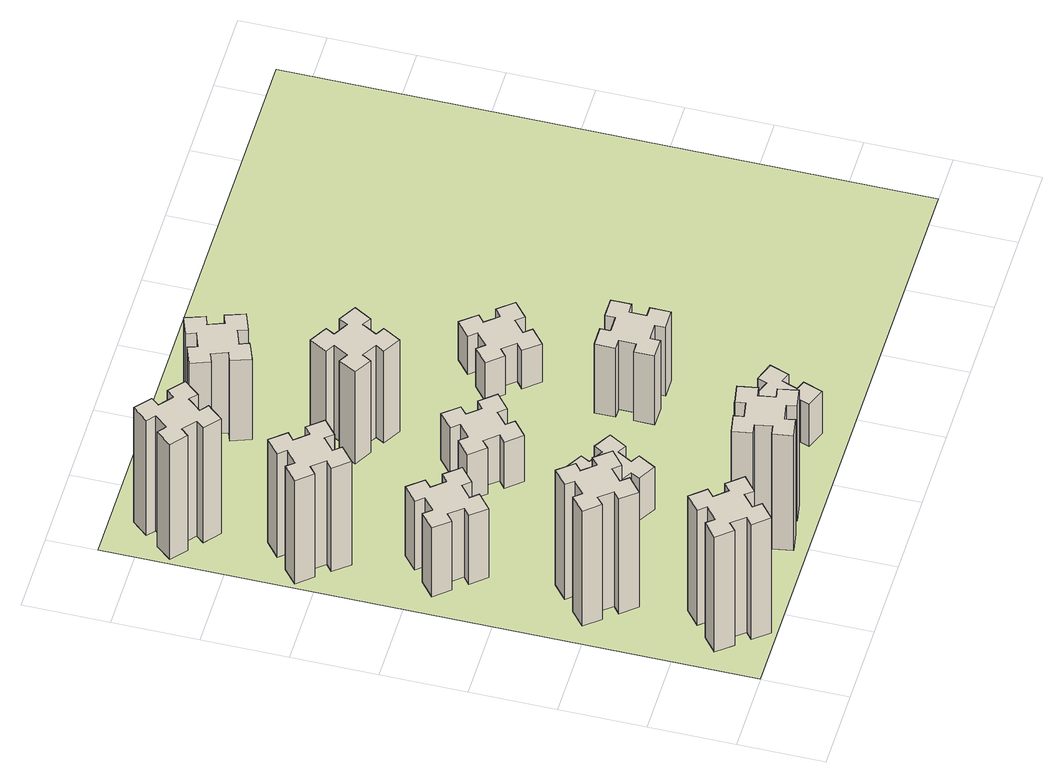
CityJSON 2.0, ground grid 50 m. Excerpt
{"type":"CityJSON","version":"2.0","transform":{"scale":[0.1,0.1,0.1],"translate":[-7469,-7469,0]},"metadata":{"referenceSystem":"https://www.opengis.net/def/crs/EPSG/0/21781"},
"CityObjects":{
"building1":{"type":"Building","attributes":{"class":"1000","function":"1000","usage":"1000","yearOfConstruction":2016,"roofType":"1000","measuredHeight":90,"storeysAboveGround":30,"storeysBelowGround":0},"geometry":[{"type":"Solid","lod":"1","boundaries":[[[[0,1,2,3,4,5,6,7,8,9,10,11,12,13,14,15,16,17,18,19]],[[17,16,20,21]],[[16,15,22,20]],[[15,14,23,22]],[[14,13,24,23]],[[13,12,25,24]],[[12,11,26,25]],[[11,10,27,26]],[[10,9,28,27]],[[9,8,29,28]],[[8,7,30,29]],[[7,6,31,30]],[[6,5,32,31]],[[5,4,33,32]],[[4,3,34,33]],[[3,2,35,34]],[[2,1,36,35]],[[1,0,37,36]],[[0,19,38,37]],[[19,18,39,38]],[[18,17,21,39]],[[24,25,26,27,28,29,30,31,32,33,34,35,36,37,38,39,21,20,22,23]]]]}]},
"building2":{"type":"Building","attributes":{"class":"1000","function":"1000","usage":"1000","yearOfConstruction":2016,"roofType":"1000","measuredHeight":90,"storeysAboveGround":30,"storeysBelowGround":0},"geometry":[{"type":"Solid","lod":"1","boundaries":[[[[40,41,42,43,44,45,46,47,48,49,50,51,52,53,54,55,56,57,58,59]],[[57,56,60,61]],[[56,55,62,60]],[[55,54,63,62]],[[54,53,64,63]],[[53,52,65,64]],[[52,51,66,65]],[[51,50,67,66]],[[50,49,68,67]],[[49,48,69,68]],[[48,47,70,69]],[[47,46,71,70]],[[46,45,72,71]],[[45,44,73,72]],[[44,43,74,73]],[[43,42,75,74]],[[42,41,76,75]],[[41,40,77,76]],[[40,59,78,77]],[[59,58,79,78]],[[58,57,61,79]],[[64,65,66,67,68,69,70,71,72,73,74,75,76,77,78,79,61,60,62,63]]]]}]},
"building3":{"type":"Building","attributes":{"class":"1000","function":"1000","usage":"1000","yearOfConstruction":2016,"roofType":"1000","measuredHeight":54,"storeysAboveGround":30,"storeysBelowGround":0},"geometry":[{"type":"Solid","lod":"1","boundaries":[[[[80,81,82,83,84,85,86,87,88,89,90,91,92,93,94,95,96,97,98,99]],[[97,96,100,101]],[[96,95,102,100]],[[95,94,103,102]],[[94,93,104,103]],[[93,92,105,104]],[[92,91,106,105]],[[91,90,107,106]],[[90,89,108,107]],[[89,88,109,108]],[[88,87,110,109]],[[87,86,111,110]],[[86,85,112,111]],[[85,84,113,112]],[[84,83,114,113]],[[83,82,115,114]],[[82,81,116,115]],[[81,80,117,116]],[[80,99,118,117]],[[99,98,119,118]],[[98,97,101,119]],[[104,105,106,107,108,109,110,111,112,113,114,115,116,117,118,119,101,100,102,103]]]]}]},
"building4":{"type":"Building","attributes":{"class":"1000","function":"1000","usage":"1000","yearOfConstruction":2016,"roofType":"1000","measuredHeight":81,"storeysAboveGround":30,"storeysBelowGround":0},"geometry":[{"type":"Solid","lod":"1","boundaries":[[[[120,121,122,123,124,125,126,127,128,129,130,131,132,133,134,135,136,137,138,139]],[[137,136,140,141]],[[136,135,142,140]],[[135,134,143,142]],[[134,133,144,143]],[[133,132,145,144]],[[132,131,146,145]],[[131,130,147,146]],[[130,129,148,147]],[[129,128,149,148]],[[128,127,150,149]],[[127,126,151,150]],[[126,125,152,151]],[[125,124,153,152]],[[124,123,154,153]],[[123,122,155,154]],[[122,121,156,155]],[[121,120,157,156]],[[120,139,158,157]],[[139,138,159,158]],[[138,137,141,159]],[[144,145,146,147,148,149,150,151,152,153,154,155,156,157,158,159,141,140,142,143]]]]}]},
"building5":{"type":"Building","attributes":{"class":"1000","function":"1000","usage":"1000","yearOfConstruction":2016,"roofType":"1000","measuredHeight":90,"storeysAboveGround":30,"storeysBelowGround":0},"geometry":[{"type":"Solid","lod":"1","boundaries":[[[[160,161,162,163,164,165,166,167,168,169,170,171,172,173,174,175,176,177,178,179]],[[177,176,180,181]],[[176,175,182,180]],[[175,174,183,182]],[[174,173,184,183]],[[173,172,185,184]],[[172,171,186,185]],[[171,170,187,186]],[[170,169,188,187]],[[169,168,189,188]],[[168,167,190,189]],[[167,166,191,190]],[[166,165,192,191]],[[165,164,193,192]],[[164,163,194,193]],[[163,162,195,194]],[[162,161,196,195]],[[161,160,197,196]],[[160,179,198,197]],[[179,178,199,198]],[[178,177,181,199]],[[184,185,186,187,188,189,190,191,192,193,194,195,196,197,198,199,181,180,182,183]]]]}]},
"building6":{"type":"Building","attributes":{"class":"1000","function":"1000","usage":"1000","yearOfConstruction":2016,"roofType":"1000","measuredHeight":90,"storeysAboveGround":30,"storeysBelowGround":0},"geometry":[{"type":"Solid","lod":"1","boundaries":[[[[200,201,202,203,204,205,206,207,208,209,210,211,212,213,214,215,216,217,218,219]],[[217,216,220,221]],[[216,215,222,220]],[[215,214,223,222]],[[214,213,224,223]],[[213,212,225,224]],[[212,211,226,225]],[[211,210,227,226]],[[210,209,228,227]],[[209,208,229,228]],[[208,207,230,229]],[[207,206,231,230]],[[206,205,232,231]],[[205,204,233,232]],[[204,203,234,233]],[[203,202,235,234]],[[202,201,236,235]],[[201,200,237,236]],[[200,219,238,237]],[[219,218,239,238]],[[218,217,221,239]],[[224,225,226,227,228,229,230,231,232,233,234,235,236,237,238,239,221,220,222,223]]]]}]},
"building7":{"type":"Building","attributes":{"class":"1000","function":"1000","usage":"1000","yearOfConstruction":2016,"roofType":"1000","measuredHeight":33,"storeysAboveGround":30,"storeysBelowGround":0},"geometry":[{"type":"Solid","lod":"1","boundaries":[[[[240,241,242,243,244,245,246,247,248,249,250,251,252,253,254,255,256,257,258,259]],[[257,256,260,261]],[[256,255,262,260]],[[255,254,263,262]],[[254,253,264,263]],[[253,252,265,264]],[[252,251,266,265]],[[251,250,267,266]],[[250,249,268,267]],[[249,248,269,268]],[[248,247,270,269]],[[247,246,271,270]],[[246,245,272,271]],[[245,244,273,272]],[[244,243,274,273]],[[243,242,275,274]],[[242,241,276,275]],[[241,240,277,276]],[[240,259,278,277]],[[259,258,279,278]],[[258,257,261,279]],[[264,265,266,267,268,269,270,271,272,273,274,275,276,277,278,279,261,260,262,263]]]]}]},
"building8":{"type":"Building","attributes":{"class":"1000","function":"1000","usage":"1000","yearOfConstruction":2016,"roofType":"1000","measuredHeight":36,"storeysAboveGround":30,"storeysBelowGround":0},"geometry":[{"type":"Solid","lod":"1","boundaries":[[[[280,281,282,283,284,285,286,287,288,289,290,291,292,293,294,295,296,297,298,299]],[[297,296,300,301]],[[296,295,302,300]],[[295,294,303,302]],[[294,293,304,303]],[[293,292,305,304]],[[292,291,306,305]],[[291,290,307,306]],[[290,289,308,307]],[[289,288,309,308]],[[288,287,310,309]],[[287,286,311,310]],[[286,285,312,311]],[[285,284,313,312]],[[284,283,314,313]],[[283,282,315,314]],[[282,281,316,315]],[[281,280,317,316]],[[280,299,318,317]],[[299,298,319,318]],[[298,297,301,319]],[[304,305,306,307,308,309,310,311,312,313,314,315,316,317,318,319,301,300,302,303]]]]}]},
"building9":{"type":"Building","attributes":{"class":"1000","function":"1000","usage":"1000","yearOfConstruction":2016,"roofType":"1000","measuredHeight":33,"storeysAboveGround":30,"storeysBelowGround":0},"geometry":[{"type":"Solid","lod":"1","boundaries":[[[[320,321,322,323,324,325,326,327,328,329,330,331,332,333,334,335,336,337,338,339]],[[337,336,340,341]],[[336,335,342,340]],[[335,334,343,342]],[[334,333,344,343]],[[333,332,345,344]],[[332,331,346,345]],[[331,330,347,346]],[[330,329,348,347]],[[329,328,349,348]],[[328,327,350,349]],[[327,326,351,350]],[[326,325,352,351]],[[325,324,353,352]],[[324,323,354,353]],[[323,322,355,354]],[[322,321,356,355]],[[321,320,357,356]],[[320,339,358,357]],[[339,338,359,358]],[[338,337,341,359]],[[344,345,346,347,348,349,350,351,352,353,354,355,356,357,358,359,341,340,342,343]]]]}]},
"building10":{"type":"Building","attributes":{"class":"1000","function":"1000","usage":"1000","yearOfConstruction":2016,"roofType":"1000","measuredHeight":72,"storeysAboveGround":30,"storeysBelowGround":0},"geometry":[{"type":"Solid","lod":"1","boundaries":[[[[360,361,362,363,364,365,366,367,368,369,370,371,372,373,374,375,376,377,378,379]],[[377,376,380,381]],[[376,375,382,380]],[[375,374,383,382]],[[374,373,384,383]],[[373,372,385,384]],[[372,371,386,385]],[[371,370,387,386]],[[370,369,388,387]],[[369,368,389,388]],[[368,367,390,389]],[[367,366,391,390]],[[366,365,392,391]],[[365,364,393,392]],[[364,363,394,393]],[[363,362,395,394]],[[362,361,396,395]],[[361,360,397,396]],[[360,379,398,397]],[[379,378,399,398]],[[378,377,381,399]],[[384,385,386,387,388,389,390,391,392,393,394,395,396,397,398,399,381,380,382,383]]]]}]},
"building11":{"type":"Building","attributes":{"class":"1000","function":"1000","usage":"1000","yearOfConstruction":2016,"roofType":"1000","measuredHeight":63,"storeysAboveGround":30,"storeysBelowGround":0},"geometry":[{"type":"Solid","lod":"1","boundaries":[[[[400,401,402,403,404,405,406,407,408,409,410,411,412,413,414,415,416,417,418,419]],[[417,416,420,421]],[[416,415,422,420]],[[415,414,423,422]],[[414,413,424,423]],[[413,412,425,424]],[[412,411,426,425]],[[411,410,427,426]],[[410,409,428,427]],[[409,408,429,428]],[[408,407,430,429]],[[407,406,431,430]],[[406,405,432,431]],[[405,404,433,432]],[[404,403,434,433]],[[403,402,435,434]],[[402,401,436,435]],[[401,400,437,436]],[[400,419,438,437]],[[419,418,439,438]],[[418,417,421,439]],[[424,425,426,427,428,429,430,431,432,433,434,435,436,437,438,439,421,420,422,423]]]]}]},
"building12":{"type":"Building","attributes":{"class":"1000","function":"1000","usage":"1000","yearOfConstruction":2016,"roofType":"1000","measuredHeight":54,"storeysAboveGround":30,"storeysBelowGround":0},"geometry":[{"type":"Solid","lod":"1","boundaries":[[[[440,441,442,443,444,445,446,447,448,449,450,451,452,453,454,455,456,457,458,459]],[[457,456,460,461]],[[456,455,462,460]],[[455,454,463,462]],[[454,453,464,463]],[[453,452,465,464]],[[452,451,466,465]],[[451,450,467,466]],[[450,449,468,467]],[[449,448,469,468]],[[448,447,470,469]],[[447,446,471,470]],[[446,445,472,471]],[[445,444,473,472]],[[444,443,474,473]],[[443,442,475,474]],[[442,441,476,475]],[[441,440,477,476]],[[440,459,478,477]],[[459,458,479,478]],[[458,457,461,479]],[[464,465,466,467,468,469,470,471,472,473,474,475,476,477,478,479,461,460,462,463]]]]}]},
"building13":{"type":"Building","attributes":{"class":"1000","function":"1000","usage":"1000","yearOfConstruction":2016,"roofType":"1000","measuredHeight":30,"storeysAboveGround":30,"storeysBelowGround":0},"geometry":[{"type":"Solid","lod":"1","boundaries":[[[[480,481,482,483,484,485,486,487,488,489,490,491,492,493,494,495,496,497,498,499]],[[497,496,500,501]],[[496,495,502,500]],[[495,494,503,502]],[[494,493,504,503]],[[493,492,505,504]],[[492,491,506,505]],[[491,490,507,506]],[[490,489,508,507]],[[489,488,509,508]],[[488,487,510,509]],[[487,486,511,510]],[[486,485,512,511]],[[485,484,513,512]],[[484,483,514,513]],[[483,482,515,514]],[[482,481,516,515]],[[481,480,517,516]],[[480,499,518,517]],[[499,498,519,518]],[[498,497,501,519]],[[504,505,506,507,508,509,510,511,512,513,514,515,516,517,518,519,501,500,502,503]]]]}]},
"landuse1":{"type":"LandUse","attributes":{"name":"plot1","function":"1010"},"geometry":[{"type":"MultiSurface","lod":"1","boundaries":[[[520,521,522,523]]]}]}
},
"vertices":[
[492,308,0],[427,384,0],[473,423,0],[396,515,0],[304,438,0],[343,392,0],[266,327,0],[228,373,0],[136,296,0],[213,204,0],[259,243,0],[323,166,0],[277,128,0],[354,36,0],[446,113,0],[408,159,0],[484,223,0],[523,177,0],[615,254,0],[538,346,0],[484,223,900],[523,177,900],[408,159,900],[446,113,900],[354,36,900],[277,128,900],[323,166,900],[259,243,900],[213,204,900],[136,296,900],[228,373,900],[266,327,900],[343,392,900],[304,438,900],[396,515,900],[473,423,900],[427,384,900],[492,308,900],[538,346,900],[615,254,900],
[492,1048,0],[427,1124,0],[473,1163,0],[396,1255,0],[304,1178,0],[343,1132,0],[266,1067,0],[228,1113,0],[136,1036,0],[213,944,0],[259,983,0],[323,906,0],[277,868,0],[354,776,0],[446,853,0],[408,899,0],[484,963,0],[523,917,0],[615,994,0],[538,1086,0],[484,963,900],[523,917,900],[408,899,900],[446,853,900],[354,776,900],[277,868,900],[323,906,900],[259,983,900],[213,944,900],[136,1036,900],[228,1113,900],[266,1067,900],[343,1132,900],[304,1178,900],[396,1255,900],[473,1163,900],[427,1124,900],[492,1048,900],[538,1086,900],[615,994,900],
[492,1888,0],[427,1964,0],[473,2003,0],[396,2095,0],[304,2018,0],[343,1972,0],[266,1907,0],[228,1953,0],[136,1876,0],[213,1784,0],[259,1823,0],[323,1746,0],[277,1708,0],[354,1616,0],[446,1693,0],[408,1739,0],[484,1803,0],[523,1757,0],[615,1834,0],[538,1926,0],[484,1803,540],[523,1757,540],[408,1739,540],[446,1693,540],[354,1616,540],[277,1708,540],[323,1746,540],[259,1823,540],[213,1784,540],[136,1876,540],[228,1953,540],[266,1907,540],[343,1972,540],[304,2018,540],[396,2095,540],[473,2003,540],[427,1964,540],[492,1888,540],[538,1926,540],[615,1834,540],
[243,2712,0],[166,2647,0],[128,2693,0],[36,2616,0],[113,2524,0],[159,2563,0],[223,2486,0],[177,2448,0],[254,2356,0],[346,2433,0],[308,2479,0],[384,2543,0],[423,2497,0],[515,2574,0],[438,2666,0],[392,2628,0],[327,2704,0],[373,2743,0],[296,2835,0],[204,2758,0],[327,2704,810],[373,2743,810],[392,2628,810],[438,2666,810],[515,2574,810],[423,2497,810],[384,2543,810],[308,2479,810],[346,2433,810],[254,2356,810],[177,2448,810],[223,2486,810],[159,2563,810],[113,2524,810],[36,2616,810],[128,2693,810],[166,2647,810],[243,2712,810],[204,2758,810],[296,2835,810],
[1085,158,0],[1184,176,0],[1194,117,0],[1312,137,0],[1291,256,0],[1232,245,0],[1215,344,0],[1274,354,0],[1253,472,0],[1135,451,0],[1145,392,0],[1047,375,0],[1037,434,0],[918,413,0],[939,295,0],[998,305,0],[1016,207,0],[957,197,0],[977,78,0],[1096,99,0],[1016,207,900],[957,197,900],[998,305,900],[939,295,900],[918,413,900],[1037,434,900],[1047,375,900],[1145,392,900],[1135,451,900],[1253,472,900],[1274,354,900],[1215,344,900],[1232,245,900],[1291,256,900],[1312,137,900],[1194,117,900],[1184,176,900],[1085,158,900],[1096,99,900],[977,78,900],
[384,3387,0],[308,3452,0],[346,3498,0],[254,3575,0],[177,3483,0],[223,3444,0],[159,3368,0],[113,3406,0],[36,3314,0],[128,3237,0],[166,3283,0],[243,3219,0],[204,3173,0],[296,3096,0],[373,3188,0],[327,3226,0],[392,3303,0],[438,3264,0],[515,3356,0],[423,3433,0],[392,3303,900],[438,3264,900],[327,3226,900],[373,3188,900],[296,3096,900],[204,3173,900],[243,3219,900],[166,3283,900],[128,3237,900],[36,3314,900],[113,3406,900],[159,3368,900],[223,3444,900],[177,3483,900],[254,3575,900],[346,3498,900],[308,3452,900],[384,3387,900],[423,3433,900],[515,3356,900],
[1086,1017,0],[1136,1104,0],[1188,1074,0],[1248,1178,0],[1144,1238,0],[1114,1186,0],[1027,1236,0],[1057,1288,0],[953,1348,0],[893,1244,0],[945,1214,0],[895,1127,0],[843,1157,0],[783,1053,0],[887,993,0],[917,1045,0],[1004,995,0],[974,943,0],[1078,883,0],[1138,987,0],[1004,995,330],[974,943,330],[917,1045,330],[887,993,330],[783,1053,330],[843,1157,330],[895,1127,330],[945,1214,330],[893,1244,330],[953,1348,330],[1057,1288,330],[1027,1236,330],[1114,1186,330],[1144,1238,330],[1248,1178,330],[1188,1074,330],[1136,1104,330],[1086,1017,330],[1138,987,330],[1078,883,330],
[1083,1972,0],[1006,1907,0],[968,1953,0],[876,1876,0],[953,1784,0],[999,1823,0],[1063,1746,0],[1017,1708,0],[1094,1616,0],[1186,1693,0],[1148,1739,0],[1224,1803,0],[1263,1757,0],[1355,1834,0],[1278,1926,0],[1232,1888,0],[1167,1964,0],[1213,2003,0],[1136,2095,0],[1044,2018,0],[1167,1964,360],[1213,2003,360],[1232,1888,360],[1278,1926,360],[1355,1834,360],[1263,1757,360],[1224,1803,360],[1148,1739,360],[1186,1693,360],[1094,1616,360],[1017,1708,360],[1063,1746,360],[999,1823,360],[953,1784,360],[876,1876,360],[968,1953,360],[1006,1907,360],[1083,1972,360],[1044,2018,360],[1136,2095,360],
[1669,460,0],[1635,366,0],[1579,387,0],[1537,274,0],[1650,233,0],[1671,289,0],[1765,255,0],[1744,199,0],[1857,157,0],[1898,270,0],[1842,291,0],[1876,385,0],[1932,364,0],[1973,477,0],[1860,518,0],[1840,462,0],[1746,496,0],[1767,552,0],[1654,593,0],[1613,480,0],[1746,496,330],[1767,552,330],[1840,462,330],[1860,518,330],[1973,477,330],[1932,364,330],[1876,385,330],[1842,291,330],[1898,270,330],[1857,157,330],[1744,199,330],[1765,255,330],[1671,289,330],[1650,233,330],[1537,274,330],[1579,387,330],[1635,366,330],[1669,460,330],[1613,480,330],[1654,593,330],
[1314,2666,0],[1227,2716,0],[1257,2768,0],[1153,2828,0],[1093,2724,0],[1145,2694,0],[1095,2607,0],[1043,2637,0],[983,2533,0],[1087,2473,0],[1117,2525,0],[1204,2475,0],[1174,2423,0],[1278,2363,0],[1338,2467,0],[1286,2497,0],[1336,2584,0],[1388,2554,0],[1448,2658,0],[1344,2718,0],[1336,2584,720],[1388,2554,720],[1286,2497,720],[1338,2467,720],[1278,2363,720],[1174,2423,720],[1204,2475,720],[1117,2525,720],[1087,2473,720],[983,2533,720],[1043,2637,720],[1095,2607,720],[1145,2694,720],[1093,2724,720],[1153,2828,720],[1257,2768,720],[1227,2716,720],[1314,2666,720],[1344,2718,720],[1448,2658,720],
[1125,3456,0],[1031,3422,0],[1010,3478,0],[897,3437,0],[939,3324,0],[995,3345,0],[1029,3251,0],[973,3230,0],[1014,3117,0],[1127,3159,0],[1106,3215,0],[1200,3249,0],[1220,3193,0],[1333,3234,0],[1292,3347,0],[1236,3326,0],[1202,3420,0],[1258,3440,0],[1217,3553,0],[1104,3512,0],[1202,3420,630],[1258,3440,630],[1236,3326,630],[1292,3347,630],[1333,3234,630],[1220,3193,630],[1200,3249,630],[1106,3215,630],[1127,3159,630],[1014,3117,630],[973,3230,630],[1029,3251,630],[995,3345,630],[939,3324,630],[897,3437,630],[1010,3478,630],[1031,3422,630],[1125,3456,630],[1104,3512,630],[1217,3553,630],
[1745,1265,0],[1745,1165,0],[1685,1165,0],[1685,1045,0],[1805,1045,0],[1805,1105,0],[1905,1105,0],[1905,1045,0],[2025,1045,0],[2025,1165,0],[1965,1165,0],[1965,1265,0],[2025,1265,0],[2025,1385,0],[1905,1385,0],[1905,1325,0],[1805,1325,0],[1805,1385,0],[1685,1385,0],[1685,1265,0],[1805,1325,540],[1805,1385,540],[1905,1325,540],[1905,1385,540],[2025,1385,540],[2025,1265,540],[1965,1265,540],[1965,1165,540],[2025,1165,540],[2025,1045,540],[1905,1045,540],[1905,1105,540],[1805,1105,540],[1805,1045,540],[1685,1045,540],[1685,1165,540],[1745,1165,540],[1745,1265,540],[1685,1265,540],[1685,1385,540],
[1972,1988,0],[1907,2064,0],[1953,2103,0],[1876,2195,0],[1784,2118,0],[1823,2072,0],[1746,2007,0],[1708,2053,0],[1616,1976,0],[1693,1884,0],[1739,1923,0],[1803,1846,0],[1757,1808,0],[1834,1716,0],[1926,1793,0],[1888,1839,0],[1964,1903,0],[2003,1857,0],[2095,1934,0],[2018,2026,0],[1964,1903,300],[2003,1857,300],[1888,1839,300],[1926,1793,300],[1834,1716,300],[1757,1808,300],[1803,1846,300],[1739,1923,300],[1693,1884,300],[1616,1976,300],[1708,2053,300],[1746,2007,300],[1823,2072,300],[1784,2118,300],[1876,2195,300],[1953,2103,300],[1907,2064,300],[1972,1988,300],[2018,2026,300],[2095,1934,300],
[5,3705,0],[3705,3705,0],[3705,5,0],[5,5,0]
]}
